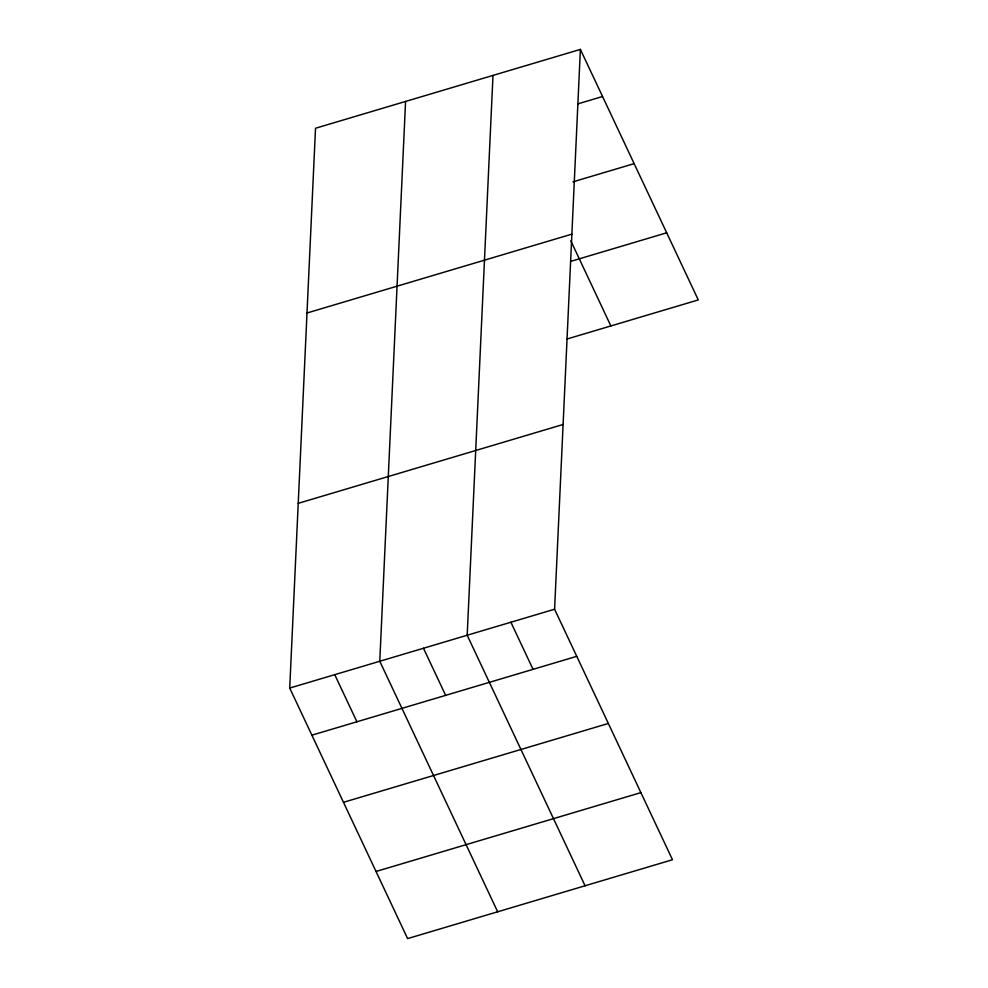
<?xml version="1.0" encoding="UTF-8"?>
<svg xmlns="http://www.w3.org/2000/svg" width="988" height="988" viewBox="0 0 988 988"><rect width="100%" height="100%" fill="white"/><g stroke="black" fill="none" stroke-linecap="round" stroke-linejoin="round"><path stroke-width="1.48" d="M580.388 49.4L554.589 609.226L672.482 859.745L407.612 938.6L289.719 688.068L315.518 128.255L580.388 49.4L698.281 299.932L567.174 338.958M405.574 101.443L379.775 661.268L497.668 911.788M492.987 75.421L467.188 635.247L585.069 885.767M577.795 103.888L602.557 96.515M572.966 181.854L634.148 163.638M307.009 312.998L571.879 234.144M570.545 261.425L666.69 232.798M298.228 503.337L563.111 424.482M289.719 688.068L554.589 609.226M311.887 735.183L576.757 656.328M343.478 802.305L608.349 723.463M376.02 871.478L640.891 792.623M570.829 240.837L610.868 325.954M510.895 622.23L533.051 669.345M423.481 648.252L445.65 695.367M334.747 674.668L356.915 721.783"/></g></svg>
